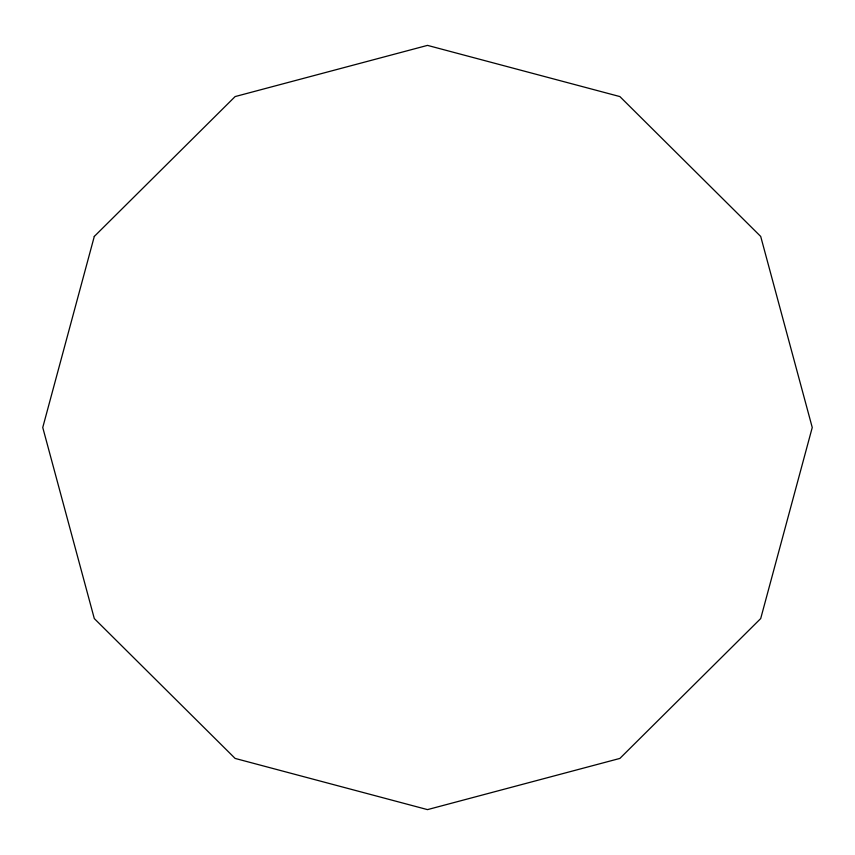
<?xml version="1.0" encoding="UTF-8"?>
<svg xmlns="http://www.w3.org/2000/svg" width="855" height="855" viewBox="0 0 855 855"><rect width="100%" height="100%" fill="white"/><g stroke="black" fill="none" stroke-linecap="round" stroke-linejoin="round"><path stroke-width="1.28" d="M94.296 236.44L42.75 427.5L94.296 618.56L235.125 758.428L427.5 809.621L619.875 758.428L760.704 618.56L812.25 427.5L760.704 236.44L619.875 96.572L427.5 45.379L235.125 96.572L94.296 236.44"/></g></svg>
